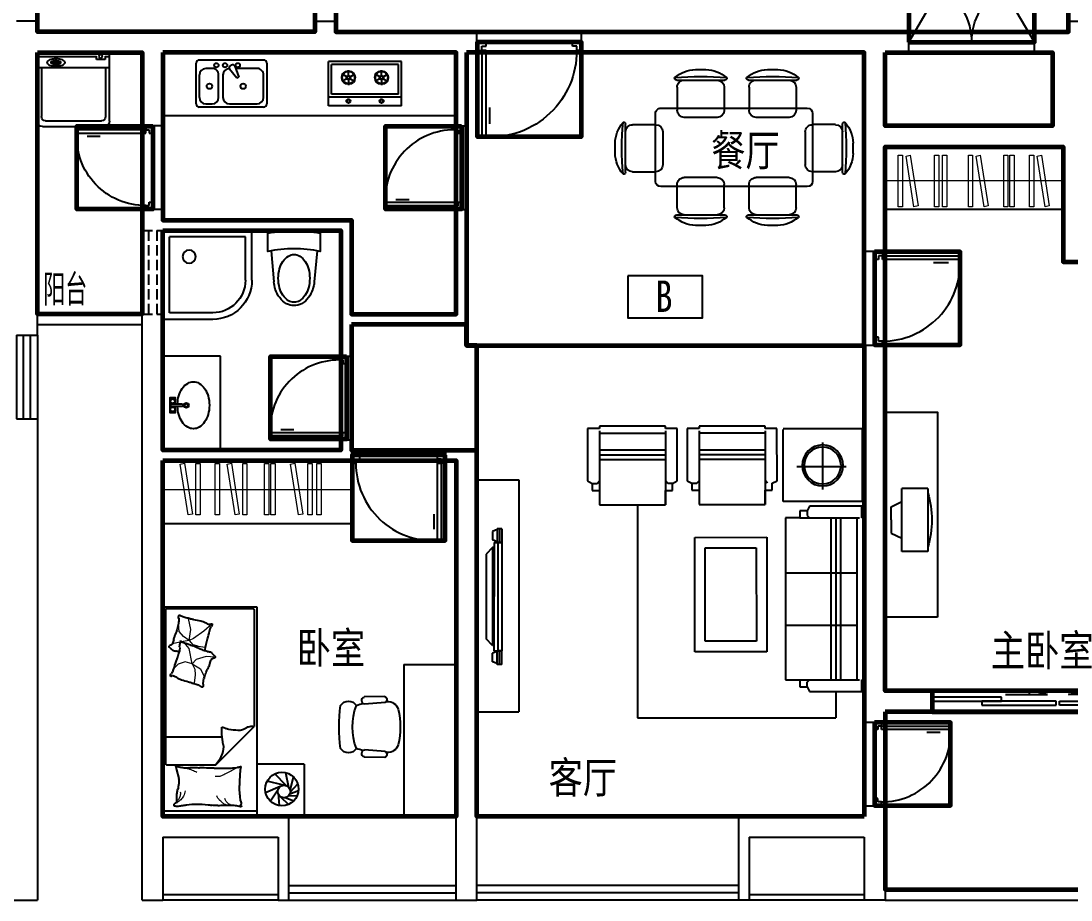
# Model space of a CAD drawing. Extents: x 4777846 to 4807746, y -1248624 to -1231124.
# Drawn here: x 4786289 to 4796321, y -1248624 to -1240221 of the extents above; entities that cross this region are included whole.
import ezdxf
from ezdxf.enums import TextEntityAlignment as Align

# ---------------------------------------------------------------- set-up
doc = ezdxf.new("R2010")
doc.units = 0
doc.header["$MEASUREMENT"] = 0
doc.linetypes.add('DASH', pattern=[0.35, 0.25, -0.1])
doc.layers.get('0').update_dxf_attribs({"linetype": 'CONTINUOUS'})
for name, color, linetype in [('C尺寸－功能文字', 7, 'CONTINUOUS'), ('F-家具', 8, 'CONTINUOUS'), ('PUB_TEXT', 7, 'CONTINUOUS'), ('P平面－厨卫洁具', 245, 'CONTINUOUS'), ('P平面－栏杆栏杆', 125, 'CONTINUOUS'), ('text', 75, 'CONTINUOUS'), ('WALL', 2, 'CONTINUOUS'), ('wc', 8, 'CONTINUOUS'), ('WINDOW', 4, 'CONTINUOUS'), ('WINDOW_TEXT', 7, 'CONTINUOUS'), ('栏杆', 3, 'CONTINUOUS')]:
    doc.layers.add(name, color=color, linetype=linetype)
for name, color, linetype, lineweight in [('GT_卧室', 1, 'CONTINUOUS', 60), ('GT_卫生间', 5, 'CONTINUOUS', 60), ('GT_厨房', 4, 'CONTINUOUS', 60), ('GT_客厅', 2, 'CONTINUOUS', 60), ('GT_水机房', 170, 'CONTINUOUS', 60), ('GT_过道', 30, 'CONTINUOUS', 60), ('GT_门', 245, 'CONTINUOUS', 60), ('GT_阳台', 6, 'CONTINUOUS', 60), ('GT_餐厅', 3, 'CONTINUOUS', 60)]:
    doc.layers.add(name, color=color, linetype=linetype, lineweight=lineweight)
doc.styles.add('-黑体', font='simhei.ttf', dxfattribs={"width": 0.8})
doc.styles.add('_ZBHZ', font='simhei.ttf', dxfattribs={"width": 0.8})
doc.styles.add('DIM_FONT', font='SIMPLEX.shx', dxfattribs={"width": 0.8})
doc.styles.add('HZ', font='txt', dxfattribs={"bigfont": 'hztxt'})
doc.styles.add('SIMPLEX', font='SIMPLEX.SHX')

# ---------------------------------------------------------------- blocks, each defined once
blk = doc.blocks.new('_WBLK')
for p, q in [((-0.5, 0.5), (0.5, 0.5)), ((0.5, 0.167), (-0.5, 0.167)), ((0.5, -0.167), (-0.5, -0.167)), ((-0.5, -0.5), (0.5, -0.5))]:
    blk.add_line(p, q)
at = {"layer": 'WINDOW_TEXT', "style": 'SIMPLEX', "flags": 9}
blk.add_attdef('A', text='', height=1, dxfattribs=at).set_placement((0, 1.5), align=Align.MIDDLE)
blk = doc.blocks.new('M_A23MCU')
for p, q in [((-0.454, 0.081), (-0.454, 0.905)), ((-0.454, 0.905), (-0.413, 0.905)), ((-0.413, 0.905), (-0.413, 0.081)), ((-0.489, 0.782), (-0.489, 0.624)), ((-0.378, 0.782), (-0.378, 0.624)), ((-0.495, -0.002), (-0.495, 0.081)), ((-0.495, 0.081), (-0.454, 0.081)), ((-0.413, 0.081), (-0.454, 0.081)), ((-0.454, 0.081), (-0.454, 0.039)), ((-0.454, 0.039), (-0.413, 0.039)), ((-0.413, 0.039), (-0.413, -0.002)), ((0.412, 0.039), (0.412, -0.002)), ((0.453, 0.039), (0.412, 0.039)), ((0.453, 0.081), (0.453, 0.039)), ((0.494, 0.081), (0.453, 0.081)), ((0.494, -0.002), (0.494, 0.081)), ((-0.413, -0.002), (-0.495, -0.002)), ((-0.495, -0.002), (-0.495, -0.002)), ((0.412, -0.002), (0.494, -0.002)), ((0.494, -0.002), (0.494, -0.002))]:
    blk.add_line(p, q)
blk.add_arc((-0.372, 0.082), 0.825, 359.9283, 92.866)
blk = doc.blocks.new('GAS')
for p, q in [((-424, 700), (-424, 0)), ((0, 700), (-424, 700)), ((-394, 670), (-394, 30)), ((-110, 670), (-394, 670)), ((-110, 670), (-110, 30)), ((-80, 700), (-80, 0)), ((0, 700), (0, 0)), ((-287, 508), (-340, 508)), ((-277, 524), (-304, 570)), ((-258, 524), (-232, 570)), ((-249, 508), (-196, 508)), ((-277, 491), (-304, 445)), ((-258, 491), (-232, 445)), ((-277, 209), (-304, 255)), ((-258, 209), (-232, 255)), ((-287, 192), (-340, 192)), ((-277, 176), (-304, 130)), ((-258, 176), (-232, 130)), ((-249, 192), (-196, 192)), ((0, 0), (-424, 0)), ((-110, 30), (-394, 30))]:
    blk.add_line(p, q)
for centre, radius in [((-268, 508), 63.8), ((-268, 508), 58.8), ((-268, 508), 18.8), ((-268, 508), 13.8), ((-44, 508), 18.8), ((-44, 508), 13.8), ((-268, 192), 63.8), ((-268, 192), 58.8), ((-268, 192), 18.8), ((-268, 192), 13.8), ((-44, 192), 18.8), ((-44, 192), 13.8)]:
    blk.add_circle(centre, radius)
blk = doc.blocks.new('M_E29JIV')
at = {"color": 0, "linetype": 'ByBlock'}
for p, q in [((0, -307), (0, 307)), ((31, 338), (419, 338)), ((358, 307), (143, 307)), ((450, 307), (450, -307)), ((82, 245), (82, 40)), ((419, -20), (419, 245)), ((48, 2), (57, -12)), ((59, 31), (163, 70)), ((173, 53), (87, -18)), ((163, 70), (173, 53)), ((143, -82), (358, -82)), ((82, -184), (82, -245)), ((358, -123), (143, -123)), ((419, -245), (419, -184)), ((419, -338), (31, -338)), ((143, -307), (358, -307))]:
    blk.add_line(p, q, dxfattribs=at)
for centre, radius in [((251, 112), 25.6), ((51, 61), 20.5), ((51, -61), 20.5), ((51, -143), 20.5), ((251, -210), 25.6)]:
    blk.add_circle(centre, radius, dxfattribs=at)
for centre, radius, start, end in [((31, 307), 30.7, 90, 180), ((143, 245), 61.4, 90, 180), ((358, 245), 61.4, 0, 90), ((419, 307), 30.7, 0, 90), ((66, 12), 20.5, 110.5377, 210), ((74, -2), 20.5, 210, 309.4623), ((143, -20), 61.4, 180, 270), ((358, -20), 61.4, 270, 0), ((143, -184), 61.4, 90, 180), ((358, -184), 61.4, 0, 90), ((143, -245), 61.4, 180, 270), ((358, -245), 61.4, 270, 0), ((31, -307), 30.7, 180, 270), ((419, -307), 30.7, 270, 0)]:
    blk.add_arc(centre, radius, start, end, dxfattribs=at)
at = {"style": 'DIM_FONT', "width": 0.8, "flags": 9}
for tag in ['XSIZE', 'YSIZE']:
    blk.add_attdef(tag, (0, 0), '', height=0.5, dxfattribs=at)
blk = doc.blocks.new('_GCBLK')
at = {"linetype": 'DASH'}
for p, q in [((-0.5, -0.5), (-0.5, 0.5)), ((0.5, -0.5), (0.5, 0.5)), ((-0.5, 0.2), (0.5, 0.2)), ((-0.5, -0.2), (0.5, -0.2))]:
    blk.add_line(p, q, dxfattribs=at)
at = {"layer": 'WINDOW_TEXT', "style": 'SIMPLEX', "flags": 9}
blk.add_attdef('A', text='', height=1, dxfattribs=at).set_placement((0, 1.5), align=Align.MIDDLE)
blk = doc.blocks.new('A$C24B332B7')
at = {"layer": 'P平面－厨卫洁具'}
for p, q in [((150, 1000), (1000, 1000)), ((150, 525), (150, 1000)), ((213, 938), (938, 938)), ((213, 525), (213, 938)), ((938, 213), (938, 938)), ((1000, 150), (1000, 1000)), ((525, 213), (938, 213)), ((525, 150), (1000, 150))]:
    blk.add_line(p, q, dxfattribs=at)
blk.add_circle((750, 750), 62.5, dxfattribs=at)
for radius in [375, 312]:
    blk.add_arc((525, 525), radius, 180, 270, dxfattribs=at)
blk = doc.blocks.new('ZQ5')
for p, q in [((194, 220), (491, 193)), ((194, -220), (491, -193))]:
    blk.add_line(p, q)
for points in [[(26, 250, 0.104211), (26, -250), (200, -250, -0.104211), (200, 250)], [(229, 0, 0.141682), (244, -54, 0.107159), (296, -106, 0.079005), (366, -138, 0.066459), (457, -150, 0.066459), (548, -138, 0.079005), (619, -106, 0.107159), (671, -54, 0.141682), (686, 0, 0.141682), (671, 54, 0.107159), (619, 106, 0.079005), (548, 138, 0.066459), (457, 150, 0.066459), (366, 138, 0.079005), (296, 106, 0.107159), (244, 54, 0.141682)]]:
    blk.add_lwpolyline(points, format="xyb", close=True)
blk.add_lwpolyline([(491, -193, 0.05322), (562, -179, 0.086125), (642, -138, 0.105969), (700, -72, 0.126081), (718, 0, 0.126081), (700, 71, 0.105969), (642, 137, 0.086125), (562, 179, 0.05322), (491, 193, 0.075938)], format="xyb")
blk = doc.blocks.new('WASH-1')
blk.add_lwpolyline([(83, -55), (141, -55), (141, 0), (0, 0), (0, -55), (58, -55)])
blk.add_lwpolyline([(83, -74, -0.059092), (160, -86, -0.080492), (230, -118, -0.107066), (280, -171, -0.138385), (295, -226, -0.138385), (280, -281, -0.107066), (230, -333, -0.080492), (160, -366, -0.068315), (70, -378, -0.068315), (-19, -366, -0.080492), (-89, -333, -0.107066), (-139, -281, -0.138385), (-154, -226, -0.138385), (-139, -171, -0.107066), (-89, -118, -0.080492), (-19, -86, -0.059092), (58, -74, -0.059092)], format="xyb")
blk.add_lwpolyline([(83, -21), (83, -113, -0.075451), (82, -119, -0.085787), (79, -124, -0.106069), (75, -128, -0.126813), (70, -129, -0.126813), (66, -128, -0.106069), (62, -124, -0.085787), (59, -119, -0.075451), (58, -113), (58, -21, -0.075451), (59, -15, -0.085787), (62, -10, -0.106069), (66, -6, -0.126813), (70, -5, -0.126813), (75, -6, -0.106069), (79, -10, -0.085787), (82, -15, -0.075451)], format="xyb", close=True)
for centre, radius in [((32, -27, 0), 21.7), ((109, -27, 0), 21.7), ((70, -158, 0), 23.7), ((70, -158, 0), 16)]:
    blk.add_circle(centre, radius)
blk = doc.blocks.new('kuu')
at = {"layer": 'F-家具'}
for p, q in [((-103645, 45952), (-103645, 46452)), ((-103195, 46452), (-103645, 46452)), ((-103195, 46452), (-103195, 45952)), ((-103369, 46247), (-103475, 46358)), ((-103343, 46228), (-103372, 46368)), ((-103393, 46250), (-103550, 46287)), ((-103330, 46203), (-103297, 46327)), ((-103328, 46187), (-103257, 46263)), ((-103426, 46237), (-103565, 46178)), ((-103447, 46202), (-103518, 46096)), ((-103445, 46170), (-103435, 46055)), ((-103344, 46150), (-103262, 46149)), ((-103334, 46166), (-103249, 46200)), ((-103421, 46140), (-103347, 46065)), ((-103379, 46131), (-103294, 46101)), ((-103195, 45952), (-103645, 45952))]:
    blk.add_line(p, q, dxfattribs=at)
for centre, radius in [((-103409, 46213), 160), ((-103388, 46190), 60)]:
    blk.add_circle(centre, radius, dxfattribs=at)
blk = doc.blocks.new('$plan$00001584')
for p, q in [((-292, -435), (-287, -238)), ((-233, -439), (-218, -243)), ((233, -439), (218, -243)), ((292, -435), (287, -238)), ((-243, -457), (-242, -450)), ((-243, -457), (-242, -450)), ((243, -457), (242, -450))]:
    blk.add_line(p, q)
for centre, radius, start, end in [((0, -1587), 1587, 82.5907, 97.4093), ((-160, -89), 87.7, 120.3927, 239.6073), ((160, -89), 87.7, 300.3927, 59.6073), ((-23, -255), 203, 153.618, 172.8718), ((0, -704), 577, 69.209, 110.791), ((22, -254), 203, 6.9097, 26.2122), ((-253, -252), 36.3, 12.8663, 157.8436), ((253, -252), 36.3, 22.1564, 167.1337), ((-262, -425), 32, 198.7162, 333.9569), ((-142, -466), 102, 175, 253.8913), ((142, -466), 102, 286.1087, 5), ((262, -425), 32, 206.0431, 341.2838), ((0, 132), 716, 256.275, 283.725)]:
    blk.add_arc(centre, radius, start, end)
blk = doc.blocks.new('$plan$00000316')
for p, q in [((-2000, 0), (0, 0)), ((-2000, -900), (-2000, 0)), ((-52, 0), (-52, -900)), ((0, 0), (0, -900)), ((-1988, -46), (-1988, -852)), ((-509, -26), (-1968, -26)), ((-761, -46), (-761, -564)), ((-489, -503), (-489, -46)), ((-1652, -218), (-1663, -182)), ((-475, -122), (-445, -129)), ((-445, -129), (-363, -150)), ((-1643, -219), (-1652, -211)), ((-1637, -264), (-1652, -218)), ((-1639, -286), (-1628, -333)), ((-1273, -299), (-1270, -295)), ((-1337, -393), (-1318, -392)), ((-489, -503), (-858, -872)), ((-782, -562), (-854, -563)), ((-686, -575), (-782, -562)), ((0, -900), (-2000, -900)), ((-1968, -872), (-858, -872))]:
    blk.add_line(p, q)
at = {"lineweight": 13}
for p, q in [((-1664, -163), (-1649, -89)), ((-1456, -146), (-1409, -100)), ((-1766, -154), (-1841, -147)), ((-1718, -196), (-1766, -154)), ((-1682, -249), (-1718, -196)), ((-1682, -249), (-1667, -175)), ((-1478, -211), (-1456, -146)), ((-1787, -266), (-1892, -243)), ((-1682, -249), (-1787, -266)), ((-1769, -391), (-1700, -292)), ((-1700, -292), (-1682, -249)), ((-1682, -249), (-1639, -286)), ((-1606, -251), (-1643, -219)), ((-1459, -278), (-1606, -251)), ((-1498, -317), (-1459, -278)), ((-1459, -278), (-1478, -211)), ((-1459, -278), (-1407, -305)), ((-1459, -278), (-1410, -357)), ((-1352, -307), (-1273, -299)), ((-1839, -469), (-1769, -391)), ((-1628, -333), (-1618, -405)), ((-1527, -412), (-1498, -317)), ((-1410, -357), (-1337, -393)), ((-1407, -305), (-1352, -307)), ((-1523, -495), (-1527, -412))]:
    blk.add_line(p, q, dxfattribs=at)
for centre, radius, start, end in [((-1968, -46), 20, 90, 180), ((-2424, 2264), 2478, 287.2519, 288.1275), ((-1662, -64), 28.7, 288.1275, 354.0828), ((-1623, -68), 10.2, 42.0237, 174.0828), ((-1657, -98), 55.7, 36.7099, 42.0237), ((-1584, -43), 36.2, 216.7099, 223.3085), ((-1387, 142), 306, 223.3085, 224.621), ((-1981, -444), 528, 43.6222, 44.621), ((-1725, -200), 174, 37.3148, 43.6222), ((-1635, -132), 61.9, 26.7309, 37.3148), ((-2787, 3736), 4075, 288.7127, 289.7577), ((-1636, 530), 670, 289.7577, 292.336), ((-1405, -30), 63.4, 292.336, 308.2144), ((-1336, -118), 48.1, 109.9743, 128.2144), ((-1343, -99), 28.2, 85.6807, 109.9743), ((-1284, -98), 61.7, 169.2216, 176.9004), ((-1333, -95), 12.2, 176.9004, 194.1999), ((-1314, -90), 31.5, 194.1999, 206.447), ((-1333, -88), 11.3, 126.2082, 169.2216), ((-1341, -75), 3.55, 12.9099, 85.6807), ((-1343, -75), 5.04, 306.2082, 12.9099), ((-741, -46), 20, 90, 180), ((-509, -46), 20, 0, 90), ((-1909, -159), 13.4, 169.8759, 220.3286), ((-1918, -157), 4.64, 112.529, 169.8759), ((-1904, -190), 40.7, 93.8775, 112.529), ((-1965, -206), 60.4, 17.1705, 40.3286), ((-3942, -817), 2130, 16.0104, 17.1705), ((-1903, -197), 47.9, 77.4492, 93.8775), ((-1882, -102), 50.4, 257.4492, 273.4625), ((-1900, 192), 344, 273.4625, 281.5859), ((-1931, 343), 499, 281.5859, 288.3294), ((-3243, 4303), 4671, 288.3294, 288.6855), ((-183, -4745), 4881, 108.3371, 108.6855), ((-1211, -1643), 1613, 107.2519, 108.3371), ((-1672, -167), 3.73, 104.6131, 248.0464), ((-1680, -188), 18.4, 17.4686, 68.0464), ((-1671, -170), 7.36, 80.9738, 104.6131), ((-1666, -136), 27.2, 260.9738, 273.2154), ((-1673, -7), 156, 273.2154, 280.1139), ((-1620, -303), 143, 92.9115, 100.1139), ((-1625, -216), 57, 80.7213, 92.9115), ((-1607, -108), 53.1, 260.7213, 273.3547), ((-1609, -67), 93.3, 273.3547, 286.2375), ((-2287, 2259), 2516, 286.2375, 288.7127), ((-1544, -128), 36.7, 162.7881, 193.2535), ((-1596, -112), 18.1, 342.7881, 26.7309), ((-797, 48), 804, 193.2535, 194.5779), ((-1090, 21), 282, 206.447, 210.5347), ((-1199, -43), 155, 210.5347, 219.3295), ((-1370, -183), 64.8, 25.7025, 39.3295), ((-1453, -223), 157, 17.4686, 25.7025), ((-2831, -656), 1602, 14.8916, 17.4686), ((-475, -123), 0.917, 75.9551, 184.0829), ((-206, -104), 271, 184.0829, 189.4841), ((-247, -110), 230, 189.4841, 197.3864), ((-580, -215), 120, 6.4341, 17.3864), ((-346, -84), 67.7, 255.9548, 272.6649), ((-374, 506), 659, 272.6649, 278.0051), ((-326, 168), 317, 278.0051, 282.1984), ((-73, -1004), 882, 99.6844, 102.1984), ((-187, -336), 204, 90, 99.6844), ((-187, -624), 492, 83.7676, 90), ((-100, -138), 34.2, 116.5805, 175.5998), ((-109, -119), 13.1, 11.2724, 116.5805), ((129, -261), 242, 164.256, 172.4531), ((-398, -113), 305, 344.256, 351.5628), ((-185, -134), 90.4, 360, 11.2724), ((-255, -134), 161, 351.5628, 0), ((-2034, -269), 144, 11.5454, 16.0104), ((-2320, -328), 436, 9.0742, 11.5454), ((-587, -51), 1319, 189.0742, 190.4957), ((-308, 1), 1602, 190.4957, 193.0728), ((-1473, -213), 171, 197.4686, 205.1691), ((-2762, -818), 1252, 22.3215, 25.1691), ((-2557, -583), 1319, 13.47, 14.8916), ((-850, -175), 436, 193.47, 195.9413), ((-1132, -255), 144, 195.9413, 200.4063), ((-238, -293), 230, 168.4414, 182.7491), ((-606, -218), 146, 348.4414, 6.4341), ((566, -319), 683, 172.4531, 180), ((-1716, -326), 157, 193.0728, 201.3067), ((-1802, -360), 64.8, 201.3067, 214.9336), ((-1982, -486), 155, 26.1388, 34.9336), ((-2852, -855), 1349, 20.286, 22.3215), ((-1572, -493), 93.3, 95.9698, 101.8416), ((-2341, -666), 804, 17.6494, 20.286), ((-1187, -874), 499, 105.9818, 112.7252), ((-1230, -725), 344, 97.8584, 105.9818), ((-1270, -434), 50.4, 81.845, 97.8584), ((729, 437), 2130, 200.4063, 201.5663), ((-1256, -337), 47.9, 261.845, 278.2734), ((-1195, -323), 60.4, 201.5663, 224.7245), ((-1255, -344), 40.7, 278.2734, 296.9249), ((-1247, -375), 13.4, 354.2718, 44.7245), ((-1239, -376), 4.64, 296.9249, 354.2718), ((936, -237), 1405, 182.7491, 184.6176), ((-1677, -448), 1216, 2.6096, 4.6176), ((-3821, -545), 3362, 0.9704, 2.6096), ((932, -319), 1049, 180, 186.0867), ((-2096, -542), 282, 22.0511, 26.1388), ((-1837, -465), 5.04, 121.8123, 188.514), ((-1838, -465), 3.55, 188.514, 261.2848), ((-1845, -451), 11.3, 301.8123, 344.8258), ((-1835, -441), 28.2, 261.2848, 285.5784), ((-1864, -448), 31.5, 9.8041, 22.0511), ((-1894, -438), 61.7, 344.8258, 352.5045), ((-1845, -444), 12.2, 352.5045, 9.8041), ((-1840, -422), 48.1, 285.5784, 303.8185), ((-1778, -514), 63.4, 107.9401, 123.8185), ((-1591, -1091), 670, 105.3618, 107.9401), ((-689, -4375), 4075, 104.3168, 105.3618), ((-1075, -2864), 2516, 101.8416, 104.3168), ((-1609, -433), 36.7, 347.184, 17.6494), ((-1556, -446), 18.1, 167.184, 211.1267), ((-1518, -423), 61.9, 211.1267, 221.7107), ((-1434, -348), 174, 221.7107, 228.0181), ((-1197, -85), 528, 228.0181, 229.0169), ((-1745, -715), 306, 47.7044, 49.0169), ((-1563, -515), 36.2, 41.1058, 47.7044), ((-1494, -455), 55.7, 221.1058, 226.4195), ((-1525, -488), 10.2, 226.4195, 358.4787), ((-1486, -489), 28.7, 112.5234, 178.4787), ((-548, -2751), 2478, 111.6478, 112.5234), ((-2057, 1051), 1613, 291.6478, 292.733), ((-3320, 4066), 4881, 292.733, 293.0814), ((425, -4722), 4671, 112.7252, 113.0814), ((-6177, -585), 5719, 359.7135, 0.9704), ((415, -374), 529, 186.0867, 190.1899), ((-256, -495), 152, 2.5386, 10.1899), ((-393, -501), 290, 355.1982, 2.5386), ((-1198, -733), 383, 19.9478, 26.2172), ((-1000, -661), 172, 10.5945, 19.9478), ((-661, -397), 180, 261.8644, 290.1488), ((-728, -214), 375, 290.1488, 309.6445), ((766, -598), 873, 175.1982, 179.4243), ((1387, -605), 1494, 179.4243, 181.9079), ((-1395, -735), 574, 1.7887, 10.5945), ((-606, -672), 146, 347.131, 356.426), ((-1622, -608), 1164, 356.426, 359.7135), ((714, -627), 821, 181.9079, 185.2592), ((-50, -697), 53.9, 185.2592, 210.6513), ((-769, -847), 92.8, 140.6139, 161.9572), ((-899, -740), 75.7, 320.6139, 344.2839), ((-967, -721), 146, 344.2839, 1.7887), ((-389, -753), 87.5, 163.7788, 172.8796), ((-475, -742), 1.32, 172.8796, 253.3022), ((-470, -725), 19.3, 253.3022, 279.9984), ((-400, -750), 76.7, 152.7159, 163.7788), ((-508, -694), 45.3, 332.7159, 347.131), ((-410, -1060), 321, 93.5049, 99.9984), ((403, -14350), 13636, 93.055, 93.5049), ((-250, -2097), 1365, 91.6331, 93.055), ((-270, -1411), 679, 86.6313, 91.6331), ((-284, -1645), 913, 82.3191, 86.6313), ((-188, -936), 198, 77.8905, 82.3191), ((-95, -502), 246, 257.8905, 261.8665), ((-125, -713), 32.8, 261.8665, 291.421), ((-108, -758), 15.6, 68.0096, 111.421), ((-103, -747), 4.28, 348.1069, 68.0096), ((-97, -749), 2.32, 168.1069, 289.564), ((-121, -739), 28.9, 355.6975, 30.6513), ((-97, -748), 3.42, 289.564, 338.2117), ((-117, -740), 25.1, 338.2117, 355.6975), ((-1968, -852), 20, 180, 270), ((-783, -842), 77.6, 161.9572, 178.5957), ((-712, -844), 149, 178.5957, 190.5745)]:
    blk.add_arc(centre, radius, start, end)
for centre, radius, start, end in [((-212, -75), 91.5, 255.3149, 270), ((-258, -71), 140, 286.515, 297.3988), ((-212, -110), 56.2, 270, 288.7799), ((-260, 31), 206, 288.7799, 291.8149), ((-258, -71), 140, 297.3988, 315.0976), ((-240, -19), 151, 291.8149, 295.3551), ((-197, -108), 52.6, 295.3551, 311.4429), ((-222, -80), 89.9, 311.4429, 323.7359), ((-258, -71), 140, 315.0976, 332.7964), ((245, -7), 739, 197.1982, 199.428), ((245, -7), 739, 199.428, 201.6577), ((245, -7), 739, 201.6577, 203.4844), ((-258, -71), 140, 275.6311, 286.515), ((245, -7), 739, 203.4844, 205.3111), ((-653, -514), 272, 355.9172, 3.5552), ((-1703, 10), 1432, 333.5015, 335.6735), ((-859, -371), 507, 335.6735, 339.3257), ((-439, -530), 58, 339.3257, 355.9172), ((-274, -697), 200, 61.6832, 66.9972), ((-202, -564), 49.3, 50.9651, 61.6832), ((-313, -701), 225, 43.8115, 50.9651), ((-201, -684), 99.2, 53.8234, 71.5603), ((-433, -816), 392, 38.3886, 43.8115), ((-186, -620), 76.8, 27.2396, 38.3886), ((-326, -692), 234, 20.8603, 27.2396), ((-1053, -268), 729, 324.1737, 327.865), ((-701, -489), 313, 327.865, 333.5015), ((-201, -684), 99.2, 36.0864, 53.8234), ((-201, -684), 99.2, 15.9352, 36.0864), ((-201, -684), 99.2, 355.7841, 15.9352)]:
    blk.add_arc(centre, radius, start, end, dxfattribs=at)
at = {"style": 'DIM_FONT', "width": 0.8, "flags": 9}
for tag in ['YSIZE', 'XSIZE']:
    blk.add_attdef(tag, (0, 0), '', height=0.5, rotation=270, dxfattribs=at)
blk = doc.blocks.new('we')
at = {"layer": 'F-家具'}
for p, q in [((-56108, 48151), (-56108, 50185)), ((-56108, 50185), (-54216, 50184)), ((-54216, 49935), (-54216, 50184)), ((-54557, 49822), (-54557, 49890)), ((-54557, 49890), (-54489, 49890)), ((-54489, 49890), (-54466, 49935)), ((-54489, 49890), (-54489, 49844)), ((-54466, 49935), (-53966, 49935)), ((-53966, 49935), (-53966, 49821)), ((-54694, 48275), (-54694, 49822)), ((-54694, 49822), (-54557, 49822)), ((-54557, 49822), (-54466, 49822)), ((-54489, 49844), (-54466, 49822)), ((-54466, 49822), (-53989, 49821)), ((-54262, 48275), (-54262, 49822)), ((-54216, 48275), (-54216, 49822)), ((-54171, 48275), (-54171, 49822)), ((-54011, 49821), (-54012, 48275)), ((-53966, 49821), (-53943, 49821)), ((-53943, 49821), (-53943, 48275)), ((-55562, 49553), (-55563, 48460)), ((-54874, 49553), (-55562, 49553)), ((-54875, 48459), (-54874, 49553)), ((-55462, 49453), (-55463, 48560)), ((-54974, 49453), (-55462, 49453)), ((-54975, 48559), (-54974, 49453)), ((-54694, 49298), (-54011, 49298)), ((-54694, 48798), (-54011, 48798)), ((-55463, 48560), (-54975, 48559)), ((-55563, 48460), (-54875, 48459)), ((-54558, 48275), (-54694, 48275)), ((-54558, 48206), (-54558, 48275)), ((-54558, 48275), (-54467, 48275)), ((-54489, 48252), (-54467, 48275)), ((-54467, 48275), (-53989, 48275)), ((-53943, 48275), (-53966, 48275)), ((-53966, 48275), (-53966, 48161)), ((-54489, 48206), (-54558, 48206)), ((-54489, 48206), (-54489, 48252)), ((-54467, 48161), (-54489, 48206)), ((-53966, 48161), (-54467, 48161)), ((-56473, 48012), (-56473, 48149)), ((-56473, 48149), (-55842, 48149)), ((-55843, 47443), (-55842, 48149)), ((-55842, 48149), (-55842, 48012)), ((-55521, 48010), (-55520, 48147)), ((-55520, 48147), (-54890, 48147)), ((-54890, 47441), (-54890, 48147)), ((-54890, 48147), (-54890, 48010)), ((-54717, 48117), (-54718, 47429)), ((-53964, 48117), (-54717, 48117)), ((-53964, 47419), (-53964, 48117)), ((-56541, 47944), (-56541, 48012)), ((-56541, 48012), (-56473, 48012)), ((-56473, 47443), (-56473, 48012)), ((-55842, 48012), (-55774, 48012)), ((-55774, 48012), (-55774, 47944)), ((-55589, 47942), (-55589, 48010)), ((-55589, 48010), (-55521, 48010)), ((-55521, 47441), (-55521, 48010)), ((-54890, 48010), (-54822, 48010)), ((-54822, 48010), (-54822, 47942)), ((-54341, 47552), (-54341, 48004)), ((-56587, 47921), (-56541, 47944)), ((-56587, 47421), (-56587, 47921)), ((-56541, 47944), (-56495, 47944)), ((-56495, 47944), (-56473, 47921)), ((-55820, 47944), (-55842, 47921)), ((-55774, 47944), (-55820, 47944)), ((-55774, 47944), (-55729, 47921)), ((-55729, 47921), (-55729, 47421)), ((-55634, 47919), (-55589, 47942)), ((-55634, 47419), (-55634, 47919)), ((-55589, 47942), (-55543, 47942)), ((-55543, 47942), (-55521, 47919)), ((-54866, 47942), (-54888, 47919)), ((-54822, 47942), (-54776, 47919)), ((-54776, 47919), (-54777, 47419)), ((-54587, 47783), (-54116, 47783)), ((-56473, 47716), (-55842, 47716)), ((-56473, 47671), (-55842, 47671)), ((-55521, 47714), (-54890, 47714)), ((-55521, 47669), (-54890, 47669)), ((-56473, 47625), (-55842, 47625)), ((-55521, 47623), (-54890, 47623)), ((-55843, 47466), (-56473, 47466)), ((-54890, 47464), (-55521, 47464)), ((-56473, 47421), (-56587, 47421)), ((-56473, 47398), (-56473, 47421)), ((-55843, 47398), (-56473, 47398)), ((-55729, 47421), (-55843, 47421)), ((-55843, 47421), (-55843, 47398)), ((-55521, 47419), (-55634, 47419)), ((-55521, 47396), (-55521, 47419)), ((-54890, 47396), (-55521, 47396)), ((-54777, 47419), (-54890, 47419)), ((-54890, 47419), (-54890, 47396)), ((-54718, 47419), (-53964, 47419))]:
    blk.add_line(p, q, dxfattribs=at)
for radius in [196, 176]:
    blk.add_circle((-54341, 47773), radius, dxfattribs=at)
blk = doc.blocks.new('htyjy')
at = {"layer": 'F-家具'}
for p, q in [((28837, 95668), (28837, 93451)), ((29237, 95668), (28837, 95668)), ((29238, 93451), (29237, 95668)), ((29000, 95200), (29000, 95070)), ((29000, 95200), (29045, 95200)), ((29024, 95200), (29024, 95070)), ((29045, 95200), (29045, 95070)), ((29045, 95193), (29090, 95176)), ((29090, 95176), (29090, 95095)), ((29000, 95070), (29001, 94035)), ((29075, 95070), (29000, 95070)), ((29000, 95070), (29045, 95070)), ((29038, 95070), (29038, 94035)), ((29045, 95077), (29090, 95095)), ((29075, 95070), (29076, 94035)), ((29075, 95022), (29089, 95022)), ((29089, 95022), (29089, 94084)), ((29089, 95022), (29150, 94957)), ((29150, 94957), (29151, 94149)), ((29089, 94084), (29151, 94149)), ((29001, 93905), (29001, 94035)), ((29001, 94035), (29046, 94035)), ((29076, 94035), (29001, 94035)), ((29024, 93905), (29024, 94035)), ((29046, 93905), (29046, 94035)), ((29046, 94028), (29091, 94011)), ((29076, 94084), (29089, 94084)), ((29091, 93930), (29091, 94011)), ((29001, 93905), (29046, 93905)), ((29046, 93912), (29091, 93930)), ((29237, 93451), (28837, 93451))]:
    blk.add_line(p, q, dxfattribs=at)
blk = doc.blocks.new('za')
at = {"layer": 'F-家具'}
for p, q in [((-5856, -3207), (-5757, -3207)), ((-6036, -3307), (-5576, -3307)), ((-6031, -3375), (-6031, -3596)), ((-5581, -3375), (-5581, -3596)), ((-5474, -3594), (-6124, -3594)), ((-6174, -3644), (-6174, -5044)), ((-5649, -3664), (-5964, -3664)), ((-5424, -5044), (-5424, -3644)), ((-6443, -4205), (-6443, -3745)), ((-6376, -3750), (-6154, -3750)), ((-5223, -3750), (-5444, -3750)), ((-5155, -4205), (-5155, -3745)), ((-6087, -3818), (-6087, -4133)), ((-5512, -3818), (-5512, -4133)), ((-6543, -4025), (-6543, -3926)), ((-5055, -4025), (-5055, -3926)), ((-6376, -4200), (-6154, -4200)), ((-5223, -4200), (-5444, -4200)), ((-6443, -4892), (-6443, -4432)), ((-6376, -4437), (-6154, -4437)), ((-6087, -4505), (-6087, -4820)), ((-5512, -4505), (-5512, -4820)), ((-5223, -4437), (-5444, -4437)), ((-5155, -4892), (-5155, -4432)), ((-6543, -4712), (-6543, -4613)), ((-5055, -4712), (-5055, -4613)), ((-6376, -4887), (-6154, -4887)), ((-5223, -4887), (-5444, -4887)), ((-6124, -5094), (-5474, -5094)), ((-6031, -5313), (-6031, -5092)), ((-5649, -5024), (-5964, -5024)), ((-5581, -5313), (-5581, -5092)), ((-6036, -5380), (-5576, -5380)), ((-5856, -5480), (-5757, -5480))]:
    blk.add_line(p, q, dxfattribs=at)
for centre, radius, start, end in [((-5846, -3523), 316, 91.7651, 130.7265), ((-5767, -3523), 316, 49.2735, 88.2349), ((-6046, -3291), 10, 130.7265, 202.67), ((-6036, -3287), 20, 202.67, 270), ((-5806, -5985), 2713, 84.8023, 95.1977), ((-5964, -3375), 67.5, 90, 180), ((-5649, -3375), 67.5, 0, 90), ((-5576, -3287), 20, 270, 337.33), ((-5567, -3291), 10, 337.33, 49.2735), ((-6124, -3644), 50, 90, 180), ((-5964, -3596), 67.5, 180, 270), ((-5649, -3596), 67.5, 270, 0), ((-5474, -3644), 50, 0, 90), ((-6228, -3936), 316, 139.2735, 178.2349), ((-3766, -3975), 2713, 174.8023, 185.1977), ((-6460, -3736), 10, 67.33, 139.2735), ((-6463, -3745), 20, 0, 67.33), ((-6376, -3818), 67.5, 90, 180), ((-6154, -3818), 67.5, 0, 90), ((-5444, -3818), 67.5, 90, 180), ((-5223, -3818), 67.5, 0, 90), ((-5135, -3745), 20, 112.67, 180), ((-5139, -3736), 10, 40.7265, 112.67), ((-7833, -3975), 2713, 354.8023, 5.1977), ((-5370, -3936), 316, 1.7651, 40.7265), ((-6228, -4015), 316, 181.7651, 220.7265), ((-5370, -4015), 316, 319.2735, 358.2349), ((-6463, -4205), 20, 292.67, 0), ((-6376, -4133), 67.5, 180, 270), ((-6154, -4133), 67.5, 270, 0), ((-5444, -4133), 67.5, 180, 270), ((-5223, -4133), 67.5, 270, 0), ((-5135, -4205), 20, 180, 247.33), ((-6460, -4215), 10, 220.7265, 292.67), ((-5139, -4215), 10, 247.33, 319.2735), ((-6460, -4423), 10, 67.33, 139.2735), ((-6463, -4432), 20, 0, 67.33), ((-5135, -4432), 20, 112.67, 180), ((-5139, -4423), 10, 40.7265, 112.67), ((-6228, -4622), 316, 139.2735, 178.2349), ((-3766, -4662), 2713, 174.8023, 185.1977), ((-6376, -4505), 67.5, 90, 180), ((-6154, -4505), 67.5, 0, 90), ((-5444, -4505), 67.5, 90, 180), ((-5223, -4505), 67.5, 0, 90), ((-7833, -4662), 2713, 354.8023, 5.1977), ((-5370, -4622), 316, 1.7651, 40.7265), ((-6228, -4702), 316, 181.7651, 220.7265), ((-5370, -4702), 316, 319.2735, 358.2349), ((-6460, -4902), 10, 220.7265, 292.67), ((-6463, -4892), 20, 292.67, 0), ((-6376, -4820), 67.5, 180, 270), ((-6154, -4820), 67.5, 270, 0), ((-5444, -4820), 67.5, 180, 270), ((-5223, -4820), 67.5, 270, 0), ((-5135, -4892), 20, 180, 247.33), ((-5139, -4902), 10, 247.33, 319.2735), ((-6124, -5044), 50, 180, 270), ((-5964, -5092), 67.5, 90, 180), ((-5649, -5092), 67.5, 0, 90), ((-5474, -5044), 50, 270, 0), ((-5964, -5313), 67.5, 180, 270), ((-5649, -5313), 67.5, 270, 0), ((-6046, -5397), 10, 157.33, 229.2735), ((-6036, -5400), 20, 90, 157.33), ((-5806, -2703), 2713, 264.8023, 275.1977), ((-5846, -5165), 316, 229.2735, 268.2349), ((-5767, -5165), 316, 271.7651, 310.7265), ((-5576, -5400), 20, 22.67, 90), ((-5567, -5397), 10, 310.7265, 22.67)]:
    blk.add_arc(centre, radius, start, end, dxfattribs=at)
blk = doc.blocks.new('A$C748C4E89')
for p, q in [((-250, 0), (-250, -600)), ((-250, 0), (0, 0)), ((0, -600), (0, 0)), ((100, -175), (0, -125)), ((100, -300), (100, -175)), ((100, -300), (100, -425)), ((100, -425), (0, -475)), ((-250, -600), (0, -600))]:
    blk.add_line(p, q)
blk.add_arc((637.5, -300), 925, 163.62955, 196.37045)
blk = doc.blocks.new('M_A0GGR')
for p, q in [((-0.5, 0), (-0.25, -0.433)), ((0.5, 0), (0.25, -0.433))]:
    blk.add_line(p, q)
for centre, start, end in [((-0.5, 0), 300, 0), ((0.5, 0), 180, 240)]:
    blk.add_arc(centre, 0.5, start, end)
blk = doc.blocks.new('men')
at = {"layer": 'WALL', "const_width": 100}
blk.add_lwpolyline([(-51864, 18279), (-51864, 18279)], dxfattribs=at)
at = {"layer": 'WINDOW'}
for p, q in [((-53339, 18481), (-53339, 18442)), ((-53164, 18442), (-53339, 18481)), ((-52964, 18442), (-52789, 18481)), ((-52789, 18481), (-52789, 18442)), ((-53605, 18417), (-54264, 18417)), ((-54264, 18379), (-53605, 18379)), ((-53081, 18379), (-53791, 18379)), ((-53791, 18379), (-53791, 18341)), ((-53605, 18379), (-53605, 18417)), ((-53566, 18442), (-53164, 18442)), ((-53081, 18341), (-53081, 18379)), ((-53048, 18341), (-53048, 18379)), ((-53048, 18379), (-52338, 18379)), ((-52563, 18442), (-52964, 18442)), ((-52524, 18379), (-52524, 18417)), ((-52524, 18417), (-51864, 18417)), ((-51864, 18379), (-52524, 18379)), ((-52338, 18379), (-52338, 18341)), ((-51864, 18417), (-51864, 18379)), ((-51864, 18279), (-54264, 18279)), ((-53791, 18341), (-53081, 18341)), ((-52338, 18341), (-53048, 18341))]:
    blk.add_line(p, q, dxfattribs=at)
blk = doc.blocks.new('WASH')
at = {"linetype": 'Continuous'}
for p, q in [((-656, 0), (0, 0)), ((-145, 0), (-145, -690)), ((0, -690), (0, 0)), ((-706, -640), (-706, -50)), ((-651, -612), (-651, -78)), ((-144, -38), (-611, -38)), ((-66, -43), (-66, -126)), ((-35, -43), (-66, -43)), ((-36, -43), (-36, 0)), ((-66, -126), (-35, -126)), ((-36, -690), (-36, -126)), ((-96, -478), (-113, -478)), ((-113, -478), (-113, -543)), ((-87, -468), (-99, -468)), ((-96, -543), (-96, -478)), ((-113, -543), (-96, -543)), ((-88, -560), (-99, -560)), ((0, -690), (-656, -690)), ((-144, -652), (-611, -652))]:
    blk.add_line(p, q, dxfattribs=at)
blk.add_lwpolyline([(-94, -428, 0.185158), (-107, -433, 0.102042), (-122, -453, 0.060862), (-130, -478, 0.047173), (-133, -511, 0.047173), (-130, -545, 0.060862), (-122, -570, 0.102042), (-107, -590, 0.185158), (-94, -595, 0.185158), (-82, -590, 0.102042), (-67, -570, 0.060862), (-59, -545, 0.047173), (-56, -511, 0.047173), (-59, -478, 0.060862), (-67, -453, 0.102042), (-82, -433, 0.185158)], format="xyb", close=True, dxfattribs=at)
for points in [[(-99, -560, 0.259034), (-95, -558, 0.076276), (-90, -546, 0.036515), (-88, -533, 0.026615), (-87, -514, 0.026615), (-88, -495, 0.036515), (-90, -482, 0.076276), (-95, -470, 0.259034), (-99, -468, 0.259034), (-102, -470, 0.056762), (-106, -478, 0.036515)], [(-88, -560, 0.259034), (-85, -558, 0.076276), (-80, -546, 0.036515), (-77, -533, 0.026615), (-76, -514, 0.026615), (-77, -495, 0.036515), (-80, -482, 0.076276), (-85, -470, 0.259034), (-88, -468, 0.078462), (-89, -468, 0.056762)], [(-108, -543, 0.008736), (-107, -546, 0.076276), (-102, -558, 0.259034), (-99, -560, 0.259034)]]:
    blk.add_lwpolyline(points, format="xyb", dxfattribs=at)
blk.add_circle((-35, -86), 17.5, dxfattribs=at)
for centre, radius, start, end in [((-656, -50), 50, 90, 180), ((-611, -78), 40, 90, 180), ((-656, -640), 50, 180, 270), ((-611, -612), 40, 180, 270)]:
    blk.add_arc(centre, radius, start, end, dxfattribs=at)
at = {"linetype": 'Continuous', "width": 0.8, "flags": 9}
for tag in ['XSIZE', 'YSIZE']:
    blk.add_attdef(tag, (0, -345), '', height=0.5, rotation=270, dxfattribs=at)

msp = doc.modelspace()

# ---------------------------------------------------------------- linework, layer by layer
at = {"layer": 'C尺寸－功能文字', "flags": 128}
msp.add_lwpolyline([(4792086, -1242658), (4792086, -1243058), (4792802, -1243058), (4792802, -1242658)], close=True, dxfattribs=at)
at = {"layer": 'F-家具', "lineweight": 13}
for p, q in [((4796246, -1241749), (4794546, -1241749)), ((4789446, -1244424), (4789446, -1245024)), ((4787646, -1244699), (4789446, -1244699))]:
    msp.add_line(p, q, dxfattribs=at)
at = {"layer": 'F-家具'}
for p, q in [((4796246, -1242024), (4794546, -1242024)), ((4787646, -1245024), (4789446, -1245024)), ((4789946, -1246374), (4789946, -1247824)), ((4789946, -1246374), (4790446, -1246374))]:
    msp.add_line(p, q, dxfattribs=at)
at = {"layer": 'F-家具', "lineweight": 13}
for points in [[(4794711, -1241504), (4794711, -1241998), (4794671, -1241998), (4794671, -1241504)], [(4794784, -1241504), (4794860, -1241989), (4794821, -1241998), (4794745, -1241514)], [(4795057, -1241504), (4795057, -1241998), (4795017, -1241998), (4795017, -1241504)], [(4795134, -1241504), (4795134, -1241998), (4795094, -1241998), (4795094, -1241504)], [(4795381, -1241504), (4795381, -1241998), (4795341, -1241998), (4795341, -1241504)], [(4795454, -1241504), (4795530, -1241989), (4795491, -1241998), (4795415, -1241514)], [(4795719, -1241504), (4795719, -1241998), (4795679, -1241998), (4795679, -1241504)], [(4795779, -1241504), (4795779, -1241998), (4795738, -1241998), (4795738, -1241504)], [(4795965, -1241504), (4795965, -1241998), (4795925, -1241998), (4795925, -1241504)], [(4796038, -1241504), (4796114, -1241989), (4796075, -1241998), (4795999, -1241514)], [(4787887, -1244943), (4787811, -1244458), (4787851, -1244449), (4787927, -1244934)], [(4787960, -1244943), (4787960, -1244450), (4788000, -1244450), (4788000, -1244943)], [(4788146, -1244943), (4788146, -1244450), (4788186, -1244450), (4788186, -1244943)], [(4788335, -1244943), (4788259, -1244458), (4788299, -1244449), (4788375, -1244934)], [(4788408, -1244943), (4788408, -1244450), (4788448, -1244450), (4788448, -1244943)], [(4788617, -1244943), (4788617, -1244450), (4788657, -1244450), (4788657, -1244943)], [(4788676, -1244943), (4788676, -1244450), (4788717, -1244450), (4788717, -1244943)], [(4788941, -1244943), (4788865, -1244458), (4788905, -1244449), (4788981, -1244934)], [(4789031, -1244943), (4789031, -1244450), (4789071, -1244450), (4789071, -1244943)], [(4789116, -1244943), (4789116, -1244450), (4789157, -1244450), (4789157, -1244943)]]:
    msp.add_lwpolyline(points, close=True, dxfattribs=at)
at = {"layer": 'F-家具'}
msp.add_lwpolyline([(4795046, -1245919), (4794546, -1245919), (4794546, -1243962), (4795046, -1243962)], close=True, dxfattribs=at)
at = {"layer": 'GT_卧室'}
for points in [[(4794546, -1242424), (4794546, -1241424), (4796246, -1241424), (4796246, -1242524), (4797946, -1242524), (4797946, -1246624), (4794771, -1246624), (4794546, -1246624), (4794546, -1242424)], [(4787646, -1244424), (4790446, -1244424), (4790446, -1247824), (4787646, -1247824), (4787646, -1244424)]]:
    msp.add_lwpolyline(points, dxfattribs=at)
at = {"layer": 'GT_卫生间'}
msp.add_lwpolyline([(4787646, -1242224), (4789346, -1242224), (4789346, -1244324), (4787646, -1244324), (4787646, -1242224)], dxfattribs=at)
at = {"layer": 'GT_厨房'}
msp.add_lwpolyline([(4787646, -1240524), (4787646, -1242124), (4789446, -1242124), (4789446, -1243024), (4790446, -1243024), (4790446, -1240524), (4787646, -1240524)], dxfattribs=at)
at = {"layer": 'GT_客厅'}
msp.add_lwpolyline([(4794346, -1247824), (4790646, -1247824), (4790646, -1244324), (4790646, -1243324), (4794346, -1243324), (4794346, -1247824)], dxfattribs=at)
at = {"layer": 'GT_水机房'}
msp.add_lwpolyline([(4794546, -1240524), (4796146, -1240524), (4796146, -1241224), (4794546, -1241224), (4794546, -1240524)], dxfattribs=at)
at = {"layer": 'GT_过道'}
for points in [[(4789296, -1239024), (4789296, -1240324), (4796296, -1240324), (4796296, -1239024), (4789296, -1239024)], [(4789446, -1243124), (4789446, -1244324), (4790646, -1244324), (4790646, -1243324), (4790546, -1243324), (4790546, -1243124), (4789446, -1243124)]]:
    msp.add_lwpolyline(points, dxfattribs=at)
at = {"layer": 'GT_门'}
for points in [[(4794771, -1240424), (4795971, -1240424), (4795971, -1239904), (4794771, -1239904), (4794771, -1240424)], [(4790651, -1240422), (4791640, -1240422), (4791640, -1241329), (4790651, -1241329), (4790651, -1240422)], [(4787548, -1241227), (4787548, -1242019), (4786822, -1242019), (4786822, -1241227), (4787548, -1241227)], [(4790498, -1241228), (4790498, -1242020), (4789772, -1242020), (4789772, -1241228), (4790498, -1241228)], [(4794445, -1242428), (4794445, -1243318), (4795261, -1243318), (4795261, -1242428), (4794445, -1242428)], [(4789398, -1243428), (4789398, -1244220), (4788672, -1244220), (4788672, -1243428), (4789398, -1243428)], [(4790342, -1244372), (4789452, -1244372), (4789452, -1245188), (4790342, -1245188), (4790342, -1244372)], [(4794996, -1246624), (4794996, -1246824), (4797396, -1246824), (4797396, -1246624), (4794996, -1246624)], [(4794445, -1246927), (4794445, -1247719), (4795171, -1247719), (4795171, -1246927), (4794445, -1246927)]]:
    msp.add_lwpolyline(points, dxfattribs=at)
at = {"layer": 'GT_阳台'}
for points in [[(4786446, -1236524), (4789096, -1236524), (4789096, -1240324), (4786446, -1240324), (4786446, -1236524)], [(4786446, -1240524), (4787446, -1240524), (4787446, -1243024), (4786446, -1243024), (4786446, -1240524)], [(4794546, -1246824), (4794546, -1248524), (4798046, -1248524), (4798046, -1246824), (4794546, -1246824)]]:
    msp.add_lwpolyline(points, dxfattribs=at)
at = {"layer": 'GT_餐厅'}
msp.add_lwpolyline([(4790546, -1240524), (4790546, -1243324), (4794346, -1243324), (4794346, -1240524), (4790546, -1240524)], dxfattribs=at)
at = {"layer": 'P平面－厨卫洁具'}
for p, q in [((4788196, -1243424), (4787646, -1243424)), ((4788196, -1244324), (4788196, -1243424))]:
    msp.add_line(p, q, dxfattribs=at)
at = {"layer": 'WALL'}
for p, q in [((4786446, -1240224), (4786246, -1240224)), ((4786446, -1240224), (4786446, -1240324)), ((4789096, -1240224), (4789296, -1240224)), ((4789096, -1240224), (4789096, -1240324)), ((4789296, -1240224), (4789296, -1240324)), ((4796296, -1240224), (4796296, -1240324)), ((4796296, -1240224), (4796496, -1240224)), ((4786446, -1240324), (4789096, -1240324)), ((4789296, -1240324), (4790646, -1240324)), ((4790646, -1240524), (4790646, -1240324)), ((4791646, -1240324), (4794771, -1240324)), ((4791646, -1240524), (4791646, -1240324)), ((4794771, -1240524), (4794771, -1240324)), ((4795971, -1240324), (4796296, -1240324)), ((4795971, -1240524), (4795971, -1240324)), ((4786446, -1240524), (4787446, -1240524)), ((4786446, -1243224), (4786446, -1240524)), ((4787446, -1241224), (4787446, -1240524)), ((4787646, -1240524), (4790446, -1240524)), ((4787646, -1240524), (4787646, -1241224)), ((4790446, -1240524), (4790446, -1241224)), ((4790546, -1240524), (4790646, -1240524)), ((4790546, -1240524), (4790546, -1241224)), ((4791646, -1240524), (4794346, -1240524)), ((4794346, -1240524), (4794346, -1242424)), ((4794546, -1240524), (4794546, -1241224)), ((4794546, -1240524), (4794771, -1240524)), ((4795971, -1240524), (4796146, -1240524)), ((4796146, -1240524), (4796146, -1241224)), ((4787646, -1241224), (4787446, -1241224)), ((4790446, -1241224), (4790546, -1241224)), ((4794546, -1241224), (4796146, -1241224)), ((4794546, -1241424), (4796246, -1241424)), ((4794546, -1241424), (4794546, -1242424)), ((4796246, -1242524), (4796246, -1241424)), ((4787446, -1248624), (4787446, -1242024)), ((4787646, -1242024), (4787446, -1242024)), ((4787646, -1242024), (4787646, -1242124)), ((4790446, -1242024), (4790446, -1242124)), ((4790446, -1242024), (4790546, -1242024)), ((4790446, -1242024), (4790446, -1243024)), ((4790546, -1242024), (4790546, -1243124)), ((4789446, -1242124), (4787646, -1242124)), ((4789446, -1242124), (4789446, -1243024)), ((4787646, -1242224), (4787646, -1244324)), ((4789346, -1242224), (4787646, -1242224)), ((4789346, -1242224), (4789346, -1243424)), ((4794546, -1242424), (4794346, -1242424)), ((4796246, -1242524), (4796446, -1242524)), ((4790446, -1243024), (4789446, -1243024)), ((4790546, -1243124), (4789446, -1243124)), ((4789446, -1243124), (4789446, -1243424)), ((4786246, -1243224), (4786446, -1243224)), ((4794346, -1243324), (4794346, -1246924)), ((4794546, -1243324), (4794346, -1243324)), ((4794546, -1243324), (4794546, -1246624)), ((4789346, -1243424), (4789446, -1243424)), ((4786246, -1244024), (4786446, -1244024)), ((4786446, -1244024), (4786446, -1248624)), ((4789346, -1244224), (4789346, -1244324)), ((4789346, -1244224), (4789446, -1244224)), ((4789446, -1244224), (4789446, -1244324)), ((4789346, -1244324), (4787646, -1244324)), ((4789446, -1244324), (4789446, -1244424)), ((4790646, -1244324), (4790346, -1244324)), ((4790346, -1244324), (4790346, -1244424)), ((4790646, -1248624), (4790646, -1244324)), ((4787646, -1244424), (4787646, -1247824)), ((4789446, -1244424), (4787646, -1244424)), ((4790446, -1244424), (4790346, -1244424)), ((4790446, -1248624), (4790446, -1244424)), ((4794546, -1246624), (4794996, -1246624)), ((4794996, -1246624), (4794996, -1246824)), ((4794996, -1246624), (4794996, -1246824)), ((4794546, -1246824), (4794996, -1246824)), ((4794546, -1246824), (4794546, -1246924)), ((4794346, -1246924), (4794546, -1246924)), ((4794346, -1247724), (4794346, -1247824)), ((4794346, -1247724), (4794546, -1247724)), ((4794546, -1247724), (4794546, -1248624)), ((4787646, -1247824), (4788846, -1247824)), ((4788846, -1247824), (4788846, -1248624)), ((4793146, -1247824), (4794346, -1247824)), ((4793146, -1247824), (4793146, -1248624)), ((4787646, -1248024), (4787646, -1248624)), ((4787646, -1248024), (4788746, -1248024)), ((4788746, -1248024), (4788746, -1248624)), ((4793246, -1248024), (4794346, -1248024)), ((4793246, -1248024), (4793246, -1248624)), ((4794346, -1248024), (4794346, -1248624)), ((4785446, -1248624), (4786446, -1248624)), ((4787446, -1248624), (4787646, -1248624)), ((4788746, -1248624), (4788846, -1248624)), ((4790446, -1248624), (4790646, -1248624)), ((4793246, -1248624), (4793146, -1248624)), ((4794546, -1248624), (4794346, -1248624))]:
    msp.add_line(p, q, dxfattribs=at)
at = {"layer": 'wc'}
msp.add_line((4787646, -1241124), (4790446, -1241124), dxfattribs=at)
at = {"layer": 'WINDOW'}
for p, q in [((4788846, -1247824), (4790446, -1247824)), ((4793146, -1247824), (4790646, -1247824)), ((4788846, -1248484), (4790446, -1248484)), ((4788846, -1248554), (4790446, -1248554)), ((4793146, -1248484), (4790646, -1248484)), ((4793146, -1248554), (4790646, -1248554)), ((4788846, -1248624), (4790446, -1248624)), ((4793146, -1248624), (4790646, -1248624))]:
    msp.add_line(p, q, dxfattribs=at)
at = {"layer": '栏杆'}
for p, q in [((4786446, -1243024), (4787446, -1243024)), ((4786446, -1243124), (4787446, -1243124)), ((4794546, -1248524), (4798046, -1248524)), ((4788746, -1248574), (4787646, -1248574)), ((4788746, -1248624), (4787646, -1248624)), ((4794346, -1248574), (4793246, -1248574)), ((4794346, -1248624), (4793246, -1248624)), ((4794546, -1248624), (4798146, -1248624))]:
    msp.add_line(p, q, dxfattribs=at)

# ---------------------------------------------------------------- block references
at = {"layer": 'F-家具', "xscale": -1}
for name, p, rotation in [('za', (4797446, -1235631), 270), ('$plan$00000316', (4787646, -1247824), 90), ('$plan$00001584', (4789329, -1246970), 90)]:
    msp.add_blockref(name, p, dxfattribs=dict(at, rotation=rotation))
msp.add_blockref('A$C748C4E89', (4794704, -1244691), dxfattribs=at)
at = {"layer": 'P平面－厨卫洁具', "xscale": -1}
msp.add_blockref('A$C24B332B7', (4788646, -1243224), dxfattribs=at)
at = {"layer": 'P平面－厨卫洁具', "xscale": -1, "rotation": 90}
msp.add_blockref('ZQ5', (4788898, -1242224), dxfattribs=at)
at = {"layer": 'P平面－厨卫洁具', "extrusion": (-1e-16, 0, -1), "xscale": -1, "zscale": -1, "rotation": 270}
msp.add_blockref('WASH-1', (-4787711, -1243965), dxfattribs=at)
at = {"layer": 'P平面－栏杆栏杆', "xscale": -1, "rotation": 180}
msp.add_blockref('we', (4848289, -1196697), dxfattribs=at)
at = {"layer": 'P平面－栏杆栏杆', "xscale": -1}
msp.add_blockref('htyjy', (4819884, -1340276), dxfattribs=at)
at = {"layer": 'WALL'}
msp.add_blockref('kuu', (4892191, -1293776), dxfattribs=at)
at = {"layer": 'wc', "xscale": -1, "rotation": 270}
msp.add_blockref('WASH', (4787136, -1240524), dxfattribs=at)
at = {"layer": 'wc', "extrusion": (0, 1e-16, -1), "xscale": -1, "zscale": -1, "rotation": 89.99999434374956}
msp.add_blockref('M_E29JIV', (-4788300, -1240594), dxfattribs=at)
at = {"layer": 'wc', "rotation": 270.0000056028895}
msp.add_blockref('GAS', (4789226, -1241031), dxfattribs=at)
at = {"layer": 'WINDOW'}
for name, p, xscale, yscale, zscale in [('M_A0GGR', (4795371, -1240424), 1200, -1200, 1200), ('M_A23MCU', (4791146, -1240424), 1000, -1000, 1000)]:
    msp.add_blockref(name, p, dxfattribs=dict(at, xscale=xscale, yscale=yscale, zscale=zscale))
for name, p, xscale, yscale, zscale, rotation in [('M_A23MCU', (4787546, -1241624), -800, 800, 800, 90), ('M_A23MCU', (4790496, -1241624), -800, -800, 800, 270), ('_GCBLK', (4787546, -1242624), 800, 200, 800, 270), ('M_A23MCU', (4794446, -1242874), -900, -900, 900, 90), ('_WBLK', (4786346, -1243624), 800, 200, 800, 270), ('M_A23MCU', (4789396, -1243824), 800, 800, 800, 90), ('M_A23MCU', (4789896, -1244374), 900, 900, 900, 180), ('M_A23MCU', (4794446, -1247324), -800, -800, 800, 90)]:
    msp.add_blockref(name, p, dxfattribs=dict(at, xscale=xscale, yscale=yscale, zscale=zscale, rotation=rotation))
msp.add_blockref('men', (4849261, -1265102), dxfattribs=at)

# ---------------------------------------------------------------- texts
at = {"layer": 'C尺寸－功能文字', "style": '-黑体', "width": 0.8}
msp.add_text('B', height=300, dxfattribs=at).set_placement((4792351, -1243002))
at = {"layer": 'PUB_TEXT', "style": '_ZBHZ', "width": 0.8}
for s, p in [('餐厅', (4792884, -1241608)), ('卧室', (4788923, -1246364)), ('主卧室', (4795555, -1246389)), ('客厅', (4791330, -1247603))]:
    msp.add_text(s, height=300, dxfattribs=at).set_placement(p)
at = {"layer": 'text', "style": 'HZ', "width": 0.7}
msp.add_text('阳台', height=300, dxfattribs=at).set_placement((4786502, -1242942))

doc.saveas('drawing.dxf')
